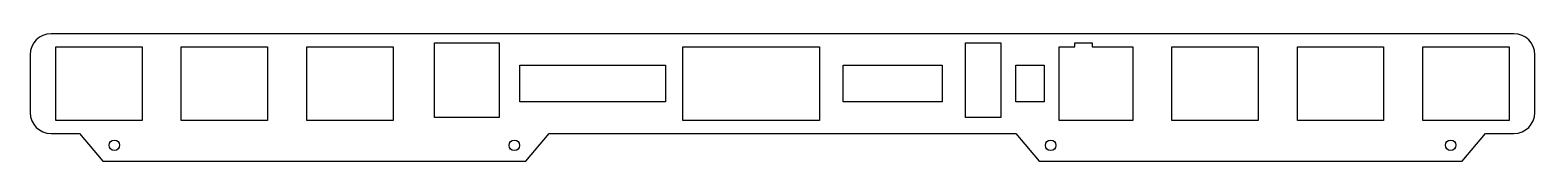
# Model space of a CAD drawing. Extents: x 0 to 286, y -5 to 19.
import ezdxf

# ---------------------------------------------------------------- set-up
doc = ezdxf.new("R2010")
doc.units = 0
doc.layers.get('0').update_dxf_attribs({"linetype": 'continuous'})

# ---------------------------------------------------------------- blocks, each defined once
blk = doc.blocks.new('PART__FEATURE')
at = {"color": 0}
for p, q in [((281.85, 19.28), (4.1, 19.28)), ((76.86, 17.53), (89.19, 17.53)), ((76.86, 3.33), (76.86, 17.53)), ((89.19, 17.53), (89.19, 3.33)), ((177.69, 17.53), (184.44, 17.53)), ((177.69, 3.33), (177.69, 17.53)), ((184.44, 17.53), (184.44, 3.33)), ((198.47, 16.78), (198.47, 17.53)), ((198.47, 17.53), (201.77, 17.53)), ((201.77, 17.53), (201.77, 16.78)), ((0.1, 15.28), (0.1, 4.26)), ((5, 2.78), (5, 16.78)), ((5, 16.78), (21.38, 16.78)), ((21.38, 16.78), (21.38, 2.78)), ((28.81, 16.78), (45.19, 16.78)), ((28.81, 2.78), (28.81, 16.78)), ((45.19, 16.78), (45.19, 2.78)), ((52.63, 2.78), (52.63, 16.78)), ((52.63, 16.78), (69.01, 16.78)), ((69.01, 16.78), (69.01, 2.78)), ((124.06, 2.78), (124.06, 16.78)), ((124.06, 16.78), (149.97, 16.78)), ((149.97, 16.78), (149.97, 2.78)), ((195.5, 2.78), (195.5, 16.78)), ((195.5, 16.78), (198.47, 16.78)), ((201.77, 16.78), (209.5, 16.78)), ((209.5, 16.78), (209.5, 2.78)), ((216.93, 16.78), (233.31, 16.78)), ((216.93, 2.78), (216.93, 16.78)), ((233.31, 16.78), (233.31, 2.78)), ((240.75, 2.78), (240.75, 16.78)), ((240.75, 16.78), (257.12, 16.78)), ((257.12, 16.78), (257.12, 2.78)), ((264.56, 2.78), (264.56, 16.78)), ((264.56, 16.78), (280.94, 16.78)), ((280.94, 16.78), (280.94, 2.78)), ((285.85, 4.26), (285.85, 15.28)), ((93.12, 13.28), (120.73, 13.28)), ((93.12, 6.28), (93.12, 13.28)), ((120.73, 13.28), (120.73, 6.28)), ((154.49, 13.28), (173.26, 13.28)), ((154.49, 6.28), (154.49, 13.28)), ((173.26, 13.28), (173.26, 6.28)), ((187.3, 6.28), (187.3, 13.28)), ((187.3, 13.28), (192.66, 13.28)), ((192.66, 13.28), (192.66, 6.28)), ((120.73, 6.28), (93.12, 6.28)), ((173.26, 6.28), (154.49, 6.28)), ((192.66, 6.28), (187.3, 6.28)), ((89.19, 3.33), (76.86, 3.33)), ((184.44, 3.33), (177.69, 3.33)), ((4.1, 0.26), (9.48, 0.26)), ((21.38, 2.78), (5, 2.78)), ((9.48, 0.26), (13.91, -5.02)), ((45.19, 2.78), (28.81, 2.78)), ((69.01, 2.78), (52.63, 2.78)), ((94.23, -5.02), (98.66, 0.26)), ((98.66, 0.26), (187.28, 0.26)), ((149.97, 2.78), (124.06, 2.78)), ((187.28, 0.26), (191.71, -5.02)), ((209.5, 2.78), (195.5, 2.78)), ((233.31, 2.78), (216.93, 2.78)), ((257.12, 2.78), (240.75, 2.78)), ((280.94, 2.78), (264.56, 2.78)), ((272.03, -5.02), (276.46, 0.26)), ((276.46, 0.26), (281.85, 0.26)), ((13.91, -5.02), (94.23, -5.02)), ((191.71, -5.02), (272.03, -5.02))]:
    blk.add_line(p, q, dxfattribs=at)
for centre in [(16.09, -1.97), (92.05, -1.98), (193.89, -1.98), (269.85, -1.97)]:
    blk.add_circle(centre, 1, dxfattribs=at)
for centre, start, end in [((4.1, 15.28), 90, -180), ((281.85, 15.28), 0, 90), ((4.1, 4.26), -180, -90), ((281.85, 4.26), -90, 0)]:
    blk.add_arc(centre, 4, start, end, dxfattribs=at)

msp = doc.modelspace()

# ---------------------------------------------------------------- block references
at = {"color": 0}
msp.add_blockref('PART__FEATURE', (0, 0), dxfattribs=at)

doc.saveas('drawing.dxf')
